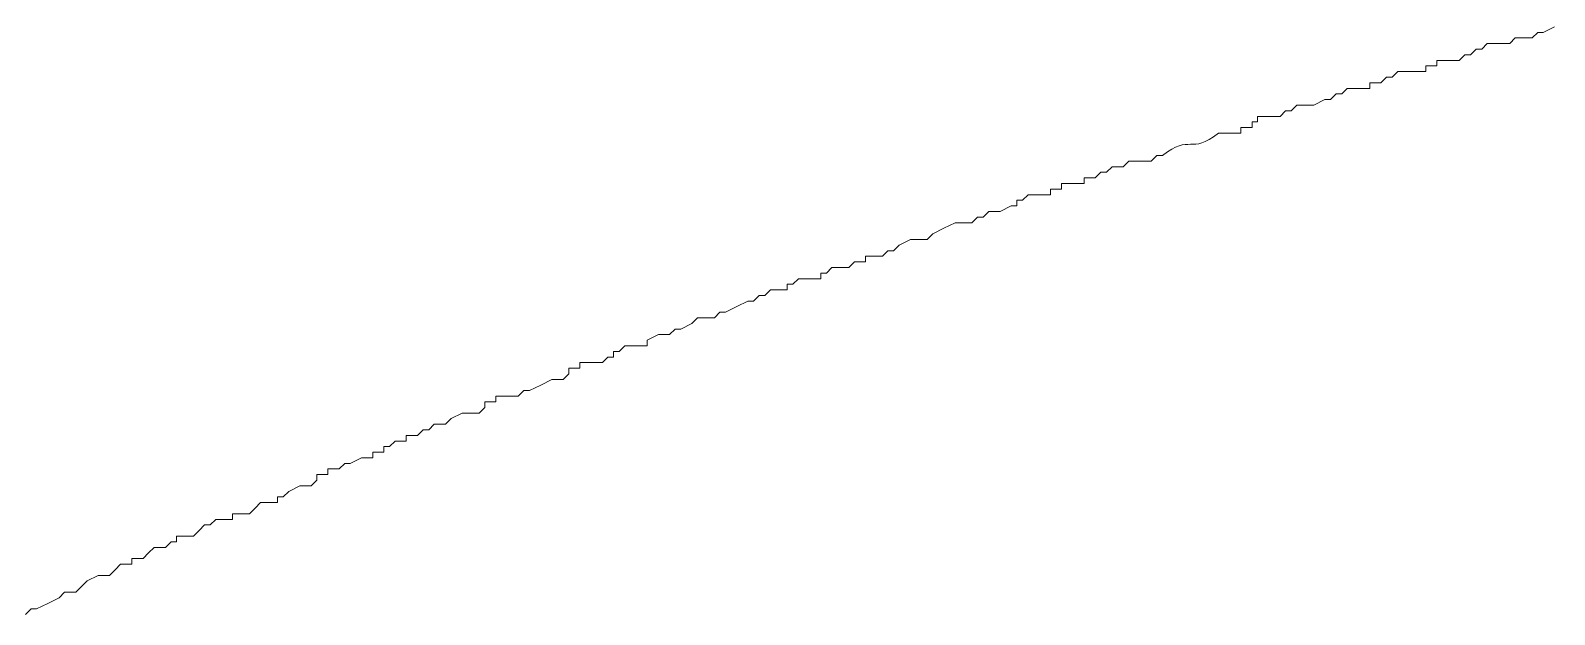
# Model space of a CAD drawing. Header units: millimetres. Extents: x 5194 to 16594, y 329 to 7592.
# Drawn here: x 10760.21 to 10766.33, y 3888.17 to 3890.52 of the extents above; entities that cross this region are included whole.
import ezdxf

# ---------------------------------------------------------------- set-up
doc = ezdxf.new("R2010")
doc.units = ezdxf.units.MM
doc.header["$MEASUREMENT"] = 0
doc.layers.add('PDF_Geometry', color=7, linetype='Continuous', true_color=0x231f20)

msp = doc.modelspace()

# ---------------------------------------------------------------- linework, layer by layer
at = {"layer": 'PDF_Geometry', "color": 0, "lineweight": 9}
for p, q in [((10766.2856, 3890.5132), (10766.3305, 3890.5357)), ((10766.0382, 3890.4458), (10766.0607, 3890.4683)), ((10766.0607, 3890.4683), (10766.1056, 3890.4683)), ((10766.1056, 3890.4683), (10766.1506, 3890.4683)), ((10766.1506, 3890.4683), (10766.1731, 3890.4907)), ((10766.1731, 3890.4907), (10766.1956, 3890.4907)), ((10766.1956, 3890.4907), (10766.2181, 3890.4907)), ((10766.2181, 3890.4907), (10766.2406, 3890.4907)), ((10766.2406, 3890.4907), (10766.2631, 3890.5132)), ((10766.2631, 3890.5132), (10766.2856, 3890.5132)), ((10765.9482, 3890.4008), (10765.9707, 3890.4233)), ((10765.9707, 3890.4233), (10765.9932, 3890.4233)), ((10765.9932, 3890.4233), (10766.0157, 3890.4458)), ((10766.0157, 3890.4458), (10766.0382, 3890.4458)), ((10765.6783, 3890.3333), (10765.7008, 3890.3558)), ((10765.7008, 3890.3558), (10765.7233, 3890.3558)), ((10765.7233, 3890.3558), (10765.7683, 3890.3558)), ((10765.7683, 3890.3558), (10765.8133, 3890.3558)), ((10765.8133, 3890.3558), (10765.8133, 3890.3783)), ((10765.8133, 3890.3783), (10765.8583, 3890.3783)), ((10765.8583, 3890.3783), (10765.8583, 3890.4008)), ((10765.8583, 3890.4008), (10765.9032, 3890.4008)), ((10765.9032, 3890.4008), (10765.9482, 3890.4008)), ((10765.4759, 3890.2659), (10765.4984, 3890.2883)), ((10765.4984, 3890.2883), (10765.5209, 3890.2883)), ((10765.5209, 3890.2883), (10765.5434, 3890.2883)), ((10765.5434, 3890.2883), (10765.5884, 3890.2883)), ((10765.5884, 3890.2883), (10765.5884, 3890.3108)), ((10765.5884, 3890.3108), (10765.6334, 3890.3108)), ((10765.6334, 3890.3108), (10765.6559, 3890.3333)), ((10765.6559, 3890.3333), (10765.6783, 3890.3333)), ((10765.3635, 3890.2209), (10765.4085, 3890.2434)), ((10765.4085, 3890.2434), (10765.431, 3890.2434)), ((10765.431, 3890.2434), (10765.4534, 3890.2659)), ((10765.4534, 3890.2659), (10765.4759, 3890.2659)), ((10765.1386, 3890.1534), (10765.1386, 3890.1759)), ((10765.1386, 3890.1759), (10765.1836, 3890.1759)), ((10765.1836, 3890.1759), (10765.2286, 3890.1759)), ((10765.2286, 3890.1759), (10765.251, 3890.1984)), ((10765.251, 3890.1984), (10765.2735, 3890.1984)), ((10765.2735, 3890.1984), (10765.296, 3890.2209)), ((10765.296, 3890.2209), (10765.3185, 3890.2209)), ((10765.3185, 3890.2209), (10765.3635, 3890.2209)), ((10764.9812, 3890.1084), (10765.0262, 3890.1084)), ((10765.0262, 3890.1084), (10765.0711, 3890.1084)), ((10765.0711, 3890.1084), (10765.0711, 3890.1309)), ((10765.0711, 3890.1309), (10765.1161, 3890.1309)), ((10765.1161, 3890.1309), (10765.1161, 3890.1534)), ((10765.1161, 3890.1534), (10765.1386, 3890.1534)), ((10764.5989, 3889.9735), (10764.6213, 3889.996)), ((10764.6213, 3889.996), (10764.6663, 3889.996)), ((10764.6663, 3889.996), (10764.6888, 3889.996)), ((10764.6888, 3889.996), (10764.7113, 3889.996)), ((10764.7113, 3889.996), (10764.7338, 3890.0185)), ((10764.7338, 3890.0185), (10764.7563, 3890.0185)), ((10764.4414, 3889.906), (10764.4414, 3889.9285)), ((10764.4414, 3889.9285), (10764.4864, 3889.9285)), ((10764.4864, 3889.9285), (10764.5089, 3889.951)), ((10764.5089, 3889.951), (10764.5314, 3889.951)), ((10764.5314, 3889.951), (10764.5539, 3889.9735)), ((10764.5539, 3889.9735), (10764.5764, 3889.9735)), ((10764.5764, 3889.9735), (10764.5989, 3889.9735)), ((10764.1941, 3889.8386), (10764.2165, 3889.861)), ((10764.2165, 3889.861), (10764.239, 3889.861)), ((10764.239, 3889.861), (10764.2615, 3889.861)), ((10764.2615, 3889.861), (10764.3065, 3889.861)), ((10764.3065, 3889.861), (10764.3065, 3889.8835)), ((10764.3065, 3889.8835), (10764.3515, 3889.8835)), ((10764.3515, 3889.8835), (10764.3515, 3889.906)), ((10764.3515, 3889.906), (10764.3965, 3889.906)), ((10764.3965, 3889.906), (10764.4414, 3889.906)), ((10764.1041, 3889.7936), (10764.1491, 3889.8161)), ((10764.1491, 3889.8161), (10764.1716, 3889.8161)), ((10764.1716, 3889.8161), (10764.1716, 3889.8386)), ((10764.1716, 3889.8386), (10764.1941, 3889.8386)), ((10763.8792, 3889.7261), (10763.9242, 3889.7486)), ((10763.9242, 3889.7486), (10763.9692, 3889.7486)), ((10763.9692, 3889.7486), (10763.9916, 3889.7486)), ((10763.9916, 3889.7486), (10764.0141, 3889.7711)), ((10764.0141, 3889.7711), (10764.0366, 3889.7711)), ((10764.0366, 3889.7711), (10764.0591, 3889.7936)), ((10764.0591, 3889.7936), (10764.1041, 3889.7936)), ((10763.6993, 3889.6586), (10763.7443, 3889.6811)), ((10763.7443, 3889.6811), (10763.7892, 3889.6811)), ((10763.7892, 3889.6811), (10763.8117, 3889.6811)), ((10763.8117, 3889.6811), (10763.8342, 3889.7036)), ((10763.8342, 3889.7036), (10763.8792, 3889.7261)), ((10763.5644, 3889.5912), (10763.5644, 3889.6137)), ((10763.5644, 3889.6137), (10763.5868, 3889.6137)), ((10763.5868, 3889.6137), (10763.6093, 3889.6137)), ((10763.6093, 3889.6137), (10763.6318, 3889.6137)), ((10763.6318, 3889.6137), (10763.6543, 3889.6362)), ((10763.6543, 3889.6362), (10763.6768, 3889.6362)), ((10763.6768, 3889.6362), (10763.6993, 3889.6586)), ((10763.4069, 3889.5462), (10763.4294, 3889.5687)), ((10763.4294, 3889.5687), (10763.4519, 3889.5687)), ((10763.4519, 3889.5687), (10763.4744, 3889.5687)), ((10763.4744, 3889.5687), (10763.4969, 3889.5687)), ((10763.4969, 3889.5687), (10763.5194, 3889.5912)), ((10763.5194, 3889.5912), (10763.5644, 3889.5912)), ((10763.2495, 3889.4787), (10763.2495, 3889.5012)), ((10763.2495, 3889.5012), (10763.272, 3889.5012)), ((10763.272, 3889.5012), (10763.2945, 3889.5237)), ((10763.2945, 3889.5237), (10763.317, 3889.5237)), ((10763.317, 3889.5237), (10763.3395, 3889.5237)), ((10763.3395, 3889.5237), (10763.3844, 3889.5237)), ((10763.3844, 3889.5237), (10763.3844, 3889.5462)), ((10763.3844, 3889.5462), (10763.4069, 3889.5462)), ((10763.0471, 3889.4113), (10763.0921, 3889.4338)), ((10763.0921, 3889.4338), (10763.1146, 3889.4338)), ((10763.1146, 3889.4338), (10763.1371, 3889.4562)), ((10763.1371, 3889.4562), (10763.1595, 3889.4562)), ((10763.1595, 3889.4562), (10763.182, 3889.4787)), ((10763.182, 3889.4787), (10763.227, 3889.4787)), ((10763.227, 3889.4787), (10763.2495, 3889.4787)), ((10762.8672, 3889.3438), (10762.8897, 3889.3663)), ((10762.8897, 3889.3663), (10762.9122, 3889.3663)), ((10762.9122, 3889.3663), (10762.9347, 3889.3663)), ((10762.9347, 3889.3663), (10762.9571, 3889.3663)), ((10762.9571, 3889.3663), (10762.9796, 3889.3888)), ((10762.9796, 3889.3888), (10763.0021, 3889.3888)), ((10763.0021, 3889.3888), (10763.0471, 3889.4113)), ((10762.7772, 3889.2988), (10762.7997, 3889.3213)), ((10762.7997, 3889.3213), (10762.8222, 3889.3213)), ((10762.8222, 3889.3213), (10762.8672, 3889.3438)), ((10762.5748, 3889.2313), (10762.5973, 3889.2538)), ((10762.5973, 3889.2538), (10762.6423, 3889.2538)), ((10762.6423, 3889.2538), (10762.6873, 3889.2538)), ((10762.6873, 3889.2763), (10762.7323, 3889.2988)), ((10762.6873, 3889.2538), (10762.6873, 3889.2763)), ((10762.7323, 3889.2988), (10762.7547, 3889.2988)), ((10762.7547, 3889.2988), (10762.7772, 3889.2988)), ((10762.4174, 3889.1639), (10762.4174, 3889.1864)), ((10762.4174, 3889.1864), (10762.4624, 3889.1864)), ((10762.4624, 3889.1864), (10762.5074, 3889.1864)), ((10762.5074, 3889.1864), (10762.5298, 3889.2089)), ((10762.5298, 3889.2089), (10762.5523, 3889.2089)), ((10762.5523, 3889.2089), (10762.5523, 3889.2313)), ((10762.5523, 3889.2313), (10762.5748, 3889.2313)), ((10762.3499, 3889.1189), (10762.3724, 3889.1414)), ((10762.3724, 3889.1414), (10762.3724, 3889.1639)), ((10762.3724, 3889.1639), (10762.4174, 3889.1639)), ((10762.17, 3889.0514), (10762.1925, 3889.0739)), ((10762.1925, 3889.0739), (10762.215, 3889.0739)), ((10762.215, 3889.0739), (10762.26, 3889.0964)), ((10762.26, 3889.0964), (10762.305, 3889.1189)), ((10762.305, 3889.1189), (10762.3274, 3889.1189)), ((10762.3274, 3889.1189), (10762.3499, 3889.1189)), ((10762.0126, 3888.984), (10762.0351, 3889.0065)), ((10762.0351, 3889.0065), (10762.0351, 3889.0289)), ((10762.0351, 3889.0289), (10762.0801, 3889.0289)), ((10762.0801, 3889.0289), (10762.0801, 3889.0514)), ((10762.0801, 3889.0514), (10762.125, 3889.0514)), ((10762.125, 3889.0514), (10762.1475, 3889.0514)), ((10762.1475, 3889.0514), (10762.17, 3889.0514)), ((10761.8102, 3888.9165), (10761.8327, 3888.939)), ((10761.8327, 3888.939), (10761.8552, 3888.939)), ((10761.8552, 3888.939), (10761.8777, 3888.939)), ((10761.8777, 3888.939), (10761.9001, 3888.9615)), ((10761.9001, 3888.9615), (10761.9451, 3888.984)), ((10761.9451, 3888.984), (10761.9676, 3888.984)), ((10761.9676, 3888.984), (10761.9901, 3888.984)), ((10761.9901, 3888.984), (10762.0126, 3888.984)), ((10761.7202, 3888.8715), (10761.7202, 3888.894)), ((10761.7202, 3888.894), (10761.7652, 3888.894)), ((10761.7652, 3888.894), (10761.7877, 3888.9165)), ((10761.7877, 3888.9165), (10761.8102, 3888.9165)), ((10761.5853, 3888.8041), (10761.5853, 3888.8265)), ((10761.5853, 3888.8265), (10761.6303, 3888.8265)), ((10761.6303, 3888.8265), (10761.6303, 3888.849)), ((10761.6303, 3888.849), (10761.6528, 3888.849)), ((10761.6528, 3888.849), (10761.6753, 3888.8715)), ((10761.6753, 3888.8715), (10761.6977, 3888.8715)), ((10761.6977, 3888.8715), (10761.7202, 3888.8715)), ((10761.4054, 3888.7366), (10761.4054, 3888.7591)), ((10761.4054, 3888.7591), (10761.4279, 3888.7591)), ((10761.4279, 3888.7591), (10761.4504, 3888.7591)), ((10761.4504, 3888.7591), (10761.4729, 3888.7816)), ((10761.4729, 3888.7816), (10761.4953, 3888.7816)), ((10761.4953, 3888.7816), (10761.5403, 3888.8041)), ((10761.5403, 3888.8041), (10761.5853, 3888.8041)), ((10761.3379, 3888.6916), (10761.3604, 3888.7141)), ((10761.3604, 3888.7141), (10761.3604, 3888.7366)), ((10761.3604, 3888.7366), (10761.4054, 3888.7366)), ((10761.203, 3888.6241), (10761.203, 3888.6466)), ((10761.203, 3888.6466), (10761.2255, 3888.6466)), ((10761.2255, 3888.6466), (10761.248, 3888.6691)), ((10761.248, 3888.6691), (10761.2929, 3888.6916)), ((10761.2929, 3888.6916), (10761.3154, 3888.6916)), ((10761.3154, 3888.6916), (10761.3379, 3888.6916)), ((10761.0231, 3888.5567), (10761.0231, 3888.5792)), ((10761.0231, 3888.5792), (10761.0456, 3888.5792)), ((10761.0456, 3888.5792), (10761.068, 3888.5792)), ((10761.068, 3888.5792), (10761.0905, 3888.5792)), ((10761.0905, 3888.5792), (10761.113, 3888.6016)), ((10761.113, 3888.6016), (10761.1355, 3888.6241)), ((10761.1355, 3888.6241), (10761.158, 3888.6241)), ((10761.158, 3888.6241), (10761.203, 3888.6241)), ((10760.8656, 3888.4892), (10760.8881, 3888.5117)), ((10760.8881, 3888.5117), (10760.9106, 3888.5342)), ((10760.9106, 3888.5342), (10760.9331, 3888.5342)), ((10760.9331, 3888.5342), (10760.9556, 3888.5567)), ((10760.9556, 3888.5567), (10760.9781, 3888.5567)), ((10760.9781, 3888.5567), (10761.0231, 3888.5567)), ((10760.7532, 3888.4442), (10760.7757, 3888.4667)), ((10760.7757, 3888.4667), (10760.7982, 3888.4667)), ((10760.7982, 3888.4667), (10760.7982, 3888.4892)), ((10760.7982, 3888.4892), (10760.8432, 3888.4892)), ((10760.8432, 3888.4892), (10760.8656, 3888.4892)), ((10760.6183, 3888.3768), (10760.6183, 3888.3992)), ((10760.6183, 3888.3992), (10760.6632, 3888.3992)), ((10760.6632, 3888.3992), (10760.6857, 3888.4217)), ((10760.6857, 3888.4217), (10760.7082, 3888.4442)), ((10760.7082, 3888.4442), (10760.7307, 3888.4442)), ((10760.7307, 3888.4442), (10760.7532, 3888.4442)), ((10760.4383, 3888.3093), (10760.4833, 3888.3318)), ((10760.4833, 3888.3318), (10760.5058, 3888.3318)), ((10760.5058, 3888.3318), (10760.5283, 3888.3318)), ((10760.5283, 3888.3318), (10760.5508, 3888.3543)), ((10760.5508, 3888.3543), (10760.5733, 3888.3768)), ((10760.5733, 3888.3768), (10760.5958, 3888.3768)), ((10760.5958, 3888.3768), (10760.6183, 3888.3768)), ((10760.3934, 3888.2643), (10760.4159, 3888.2868)), ((10760.4159, 3888.2868), (10760.4383, 3888.3093)), ((10760.2359, 3888.1968), (10760.2809, 3888.2193)), ((10760.2809, 3888.2193), (10760.3259, 3888.2418)), ((10760.3259, 3888.2418), (10760.3484, 3888.2643)), ((10760.3484, 3888.2643), (10760.3709, 3888.2643)), ((10760.3709, 3888.2643), (10760.3934, 3888.2643)), ((10760.191, 3888.1744), (10760.2135, 3888.1968)), ((10760.2135, 3888.1968), (10760.2359, 3888.1968))]:
    msp.add_line(p, q, dxfattribs=at)
msp.add_open_spline([(10764.7563, 3890.0185), (10764.8687, 3890.1084), (10764.8687, 3890.0185), (10764.9812, 3890.1084)], degree=3, dxfattribs=at)

doc.saveas('drawing.dxf')
